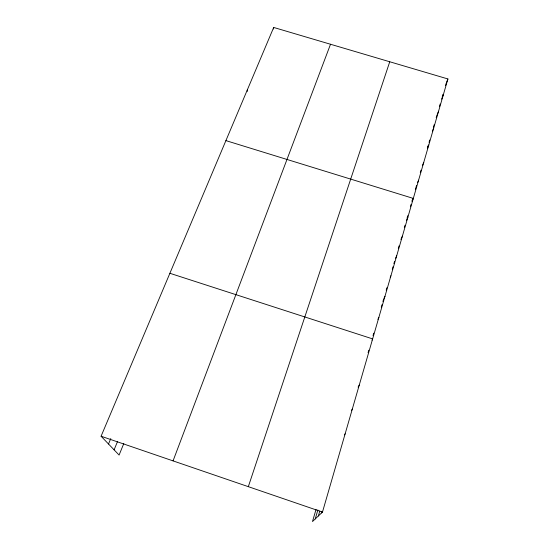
<?xml version="1.0" encoding="UTF-8"?>
<svg xmlns="http://www.w3.org/2000/svg" width="549" height="549" viewBox="0 0 549 549"><rect width="100%" height="100%" fill="white"/><g stroke="black" fill="none" stroke-linecap="round" stroke-linejoin="round"><path stroke-width="0.82" d="M247.276 91.429L247.283 89.988M273.608 29.001L273.69 27.45L447.915 78.96L322.483 512.066L312.484 521.55L316.059 509.369M321.632 512.883L322.098 511.27M368.084 352.664L368.784 350.241M373.025 335.611L373.739 333.147M381.281 307.145L381.974 304.743M382.907 301.531L383.607 299.123M386.201 290.167L386.908 287.724M392.274 269.223L392.967 266.835M393.887 263.657L394.58 261.269M398.32 248.368L399.02 245.938M404.332 227.615L405.025 225.248M407.097 218.09L407.797 215.675M410.371 206.808L411.071 204.393M412.004 201.154L412.724 198.683M415.346 189.631L416.54 185.514M420.287 172.599L420.987 170.183M427.403 148.045L428.11 145.622M429.044 142.397L429.743 139.981M433.456 127.183L434.142 124.815M436.201 117.712L436.887 115.345M439.468 106.431L440.174 104.001M442.274 96.754L442.968 94.373M445.493 85.644L446.186 83.263M315.256 518.922L317.878 509.959M318.351 515.985L319.786 511.057M248.326 486.668L389.749 61.763M173.059 460.886L330.519 44.249M446.474 82.549L447.915 78.96M441.588 99.136L443.29 94.922M123.8 443.523L119.092 455.059L101.085 436.235L273.69 27.45M437.169 114.659L438.569 111.227M114.096 449.837L117.589 441.362M432.358 131.245L433.744 127.896M108.517 443.997L110.774 438.576M427.499 148.065L428.803 144.936M422.476 165.4L423.759 162.367M417.652 182.398L418.599 180.189M412.079 201.263L413.315 198.422L225.907 140.613M406.397 220.506L407.914 217.081M400.9 239.474L402.383 236.187M395.561 258.256L396.714 255.745M390.209 277.272L390.915 275.783M383.943 298.423L384.973 296.309M377.884 319.326L378.879 317.343M371.996 340.133L372.634 338.905L169.888 273.285M358.085 387.148L359.259 385.089M351.552 410.343L352.3 409.122M344.449 434.87L345.149 433.799M101.085 436.235L322.483 512.066"/></g></svg>
